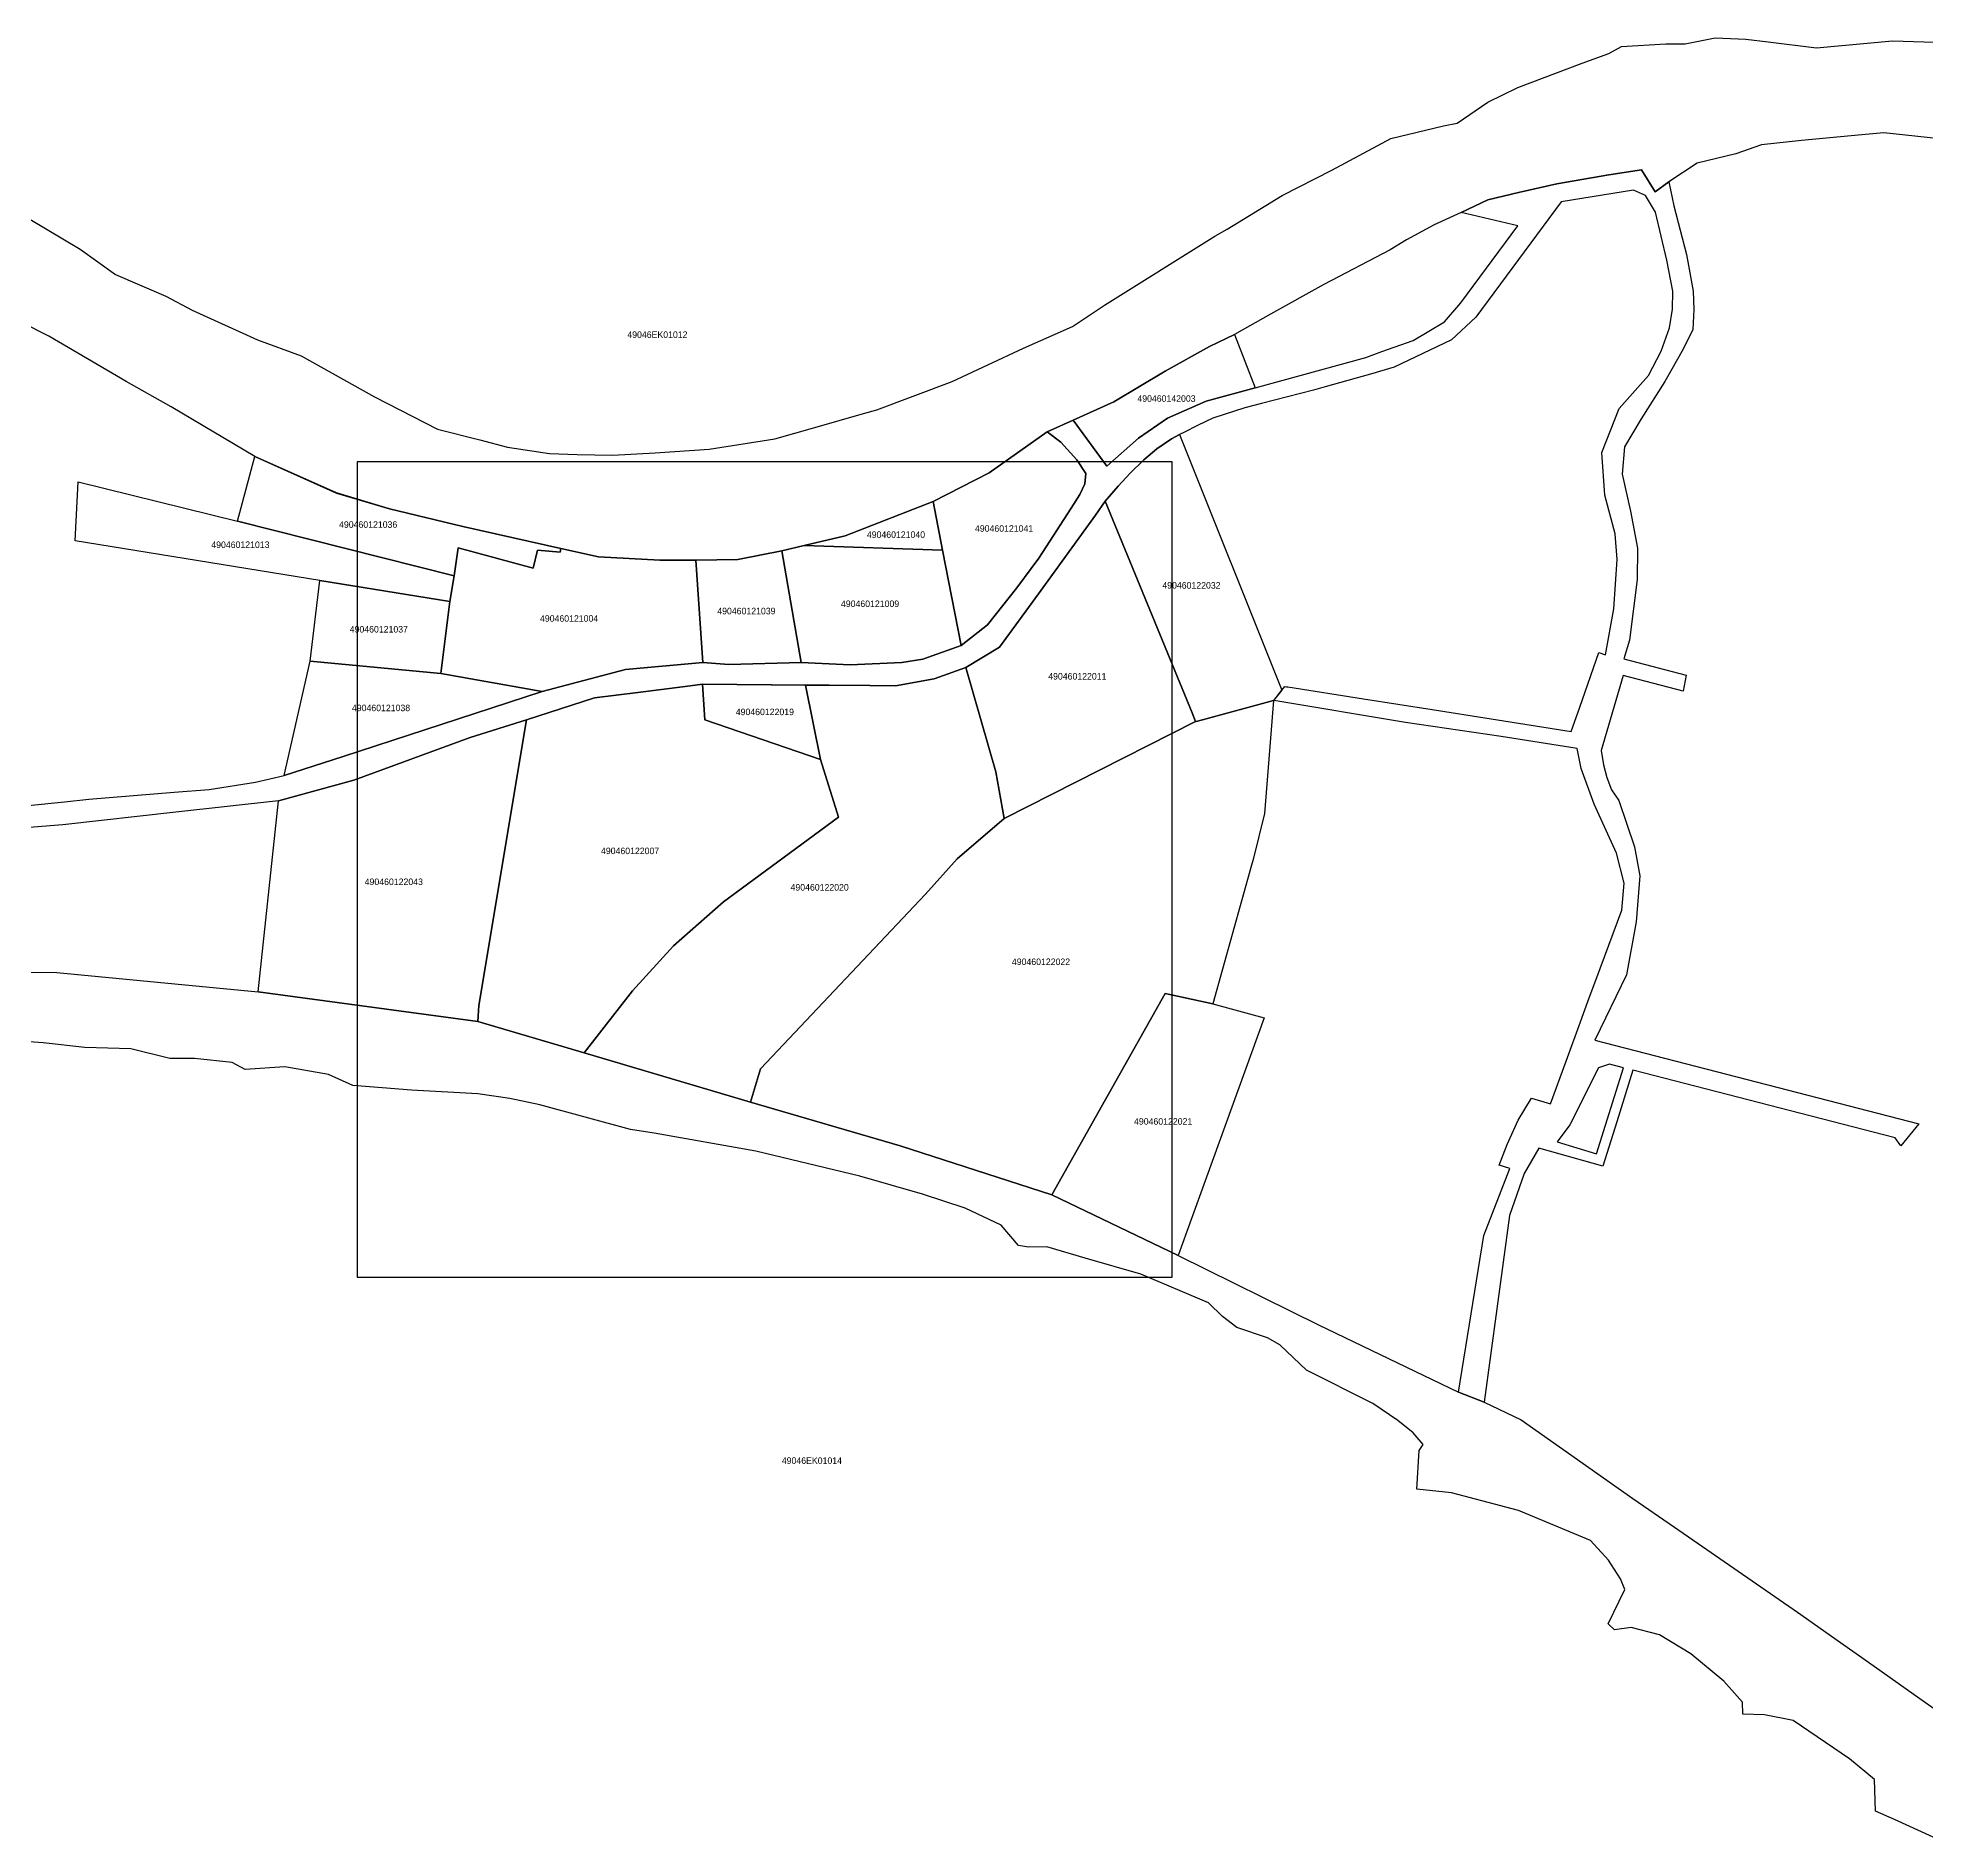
# Model space of a CAD drawing. Header units: metres. Extents: x 468751 to 471425, y 4451894 to 4452869.
# Drawn here: x 469952 to 470531, y 4452278 to 4452830 of the extents above; entities that cross this region are included whole.
import ezdxf
from ezdxf.enums import TextEntityAlignment as Align

# ---------------------------------------------------------------- set-up
doc = ezdxf.new("R2010")
doc.units = ezdxf.units.M
for name, color, linetype in [('BBOX', 1, 'Continuous'), ('KAEK', 7, 'Continuous'), ('PARCELS', 3, 'Continuous'), ('PARCELS_HOLES', 1, 'Continuous')]:
    doc.layers.add(name, color=color, linetype=linetype)

msp = doc.modelspace()

# ---------------------------------------------------------------- linework, layer by layer
at = {"layer": 'BBOX'}
msp.add_lwpolyline([(470050, 4452450), (470300, 4452450), (470300, 4452700), (470050, 4452700)], close=True, dxfattribs=at)
at = {"layer": 'PARCELS'}
for points in [[(469944.79, 4452777.29), (469965.09, 4452765.18), (469975.93, 4452757.43), (469991.31, 4452750.83), (469999.41, 4452746.51), (470019.48, 4452737.41), (470032.88, 4452732.49), (470055.36, 4452719.9), (470074.7, 4452710.03), (470087.63, 4452706.74), (470096.12, 4452704.49), (470109.02, 4452702.56), (470117.48, 4452702.28), (470128.3, 4452702.02), (470141.41, 4452702.8), (470157.97, 4452703.9), (470178.11, 4452707.08), (470190.37, 4452710.57), (470205.3, 4452714.82), (470209.43, 4452716), (470232.52, 4452724.64), (470254.36, 4452734.82), (470269.43, 4452741.51), (470279.27, 4452748.01), (470313.11, 4452769.18), (470316.82, 4452771.39), (470333.68, 4452781.67), (470348.94, 4452789.47), (470367.08, 4452799.18), (470383.22, 4452803.03), (470387.37, 4452803.84), (470396.83, 4452810.3), (470406.02, 4452814.76), (470425.69, 4452822.22), (470433.91, 4452825.22), (470437.8, 4452827.36), (470451.41, 4452828.18), (470457.3, 4452828.23), (470466.47, 4452830.05), (470475.91, 4452829.67), (470482.77, 4452828.76), (470497.58, 4452826.96), (470520.89, 4452829.16), (470537.01, 4452828.6)], [(470547.69, 4452797.76), (470518.2, 4452800.94), (470511.51, 4452800.29), (470492.97, 4452798.5), (470480.76, 4452797.23), (470472.84, 4452794.42), (470461.03, 4452791.58), (470452.35, 4452785.88), (470448.15, 4452782.79), (470443.96, 4452789.55), (470433.93, 4452788.01), (470417.93, 4452785.22), (470406.15, 4452782.61), (470396.76, 4452780.4), (470388.65, 4452776.45), (470380.35, 4452772.68), (470371.88, 4452768.04), (470366.86, 4452765.02), (470346.5, 4452754.39), (470330.16, 4452745.3), (470319.1, 4452739.1), (470311.48, 4452735.37), (470297.85, 4452727.81), (470282.07, 4452718.43), (470269.63, 4452712.82), (470261.6, 4452709.23), (470243.84, 4452696.67), (470226.65, 4452687.86), (470199.7, 4452677.36), (470187.09, 4452674.37), (470180.23, 4452672.75), (470166.8, 4452670.09), (470153.94, 4452669.88), (470153.07, 4452669.86), (470142.83, 4452669.86), (470124.01, 4452670.89), (470112.53, 4452673.47), (470082.49, 4452680.17), (470059.96, 4452685.57), (470043.7, 4452690.45), (470018.61, 4452701.63), (469993.01, 4452716.83), (469979.24, 4452724.63), (469955.44, 4452738.58), (469953.03, 4452739.8), (469939.64, 4452746.57)], [(469928.8, 4452592.59), (469960.32, 4452595.74), (469967.78, 4452596.6), (469993.93, 4452598.68), (470004.63, 4452599.57), (470018.9, 4452601.78), (470027.68, 4452603.84), (470045.78, 4452609.6), (470070.78, 4452617.79), (470106.72, 4452629.54), (470132.35, 4452636.28), (470156.01, 4452638.44), (470164.04, 4452637.83), (470186.2, 4452638.51), (470201.28, 4452637.73), (470217.04, 4452638.42), (470223.5, 4452639.49), (470235.32, 4452643.69), (470243.36, 4452650.05), (470252.38, 4452661.37), (470259.06, 4452670.42), (470269.03, 4452685.79), (470271.62, 4452689.95), (470273.22, 4452693.26), (470273.5, 4452696.43), (470270.71, 4452700.57), (470265.85, 4452706.03), (470261.6, 4452709.23), (470269.63, 4452712.82), (470279.92, 4452698.71), (470289.69, 4452707.24), (470298.5, 4452713.42), (470310.4, 4452718.65), (470325.44, 4452722.74), (470359.33, 4452731.96), (470364.31, 4452733.82), (470373.89, 4452737.2), (470383.53, 4452742.97), (470388.47, 4452748.79), (470406, 4452772.39), (470388.65, 4452776.45), (470396.76, 4452780.4), (470406.15, 4452782.61), (470417.93, 4452785.22), (470433.93, 4452788.01), (470443.96, 4452789.55), (470443.96, 4452789.55), (470448.15, 4452782.79), (470452.35, 4452785.88), (470453.88, 4452778.5), (470457.67, 4452763.59), (470459.77, 4452752.37), (470460.01, 4452746.77), (470459.67, 4452740.59), (470456.65, 4452734.52), (470451.1, 4452724.67), (470443.77, 4452713.18), (470438.72, 4452704.62), (470437.97, 4452696.24), (470440.52, 4452684.83), (470442.7, 4452673.49), (470442.54, 4452663.91), (470440.22, 4452645.28), (470438.46, 4452639.64), (470457.65, 4452634.56), (470456.71, 4452629.64), (470438.31, 4452634.52), (470431.52, 4452611.52), (470432.29, 4452607.09), (470433.3, 4452603.23), (470434.74, 4452599.46), (470436.98, 4452596.16), (470441.82, 4452581.98), (470443.44, 4452573.02), (470442.3, 4452558.97), (470439.35, 4452542.64), (470429.62, 4452522.61), (470528.99, 4452496.98), (470523.5, 4452490.2), (470521.72, 4452492.69), (470441.27, 4452513.42), (470436.35, 4452497.63), (470432.05, 4452484.03), (470412.4, 4452489.54), (470407.93, 4452481.79), (470403.48, 4452468.89), (470395.67, 4452411.67), (470387.77, 4452414.7), (470395.52, 4452462.79), (470403.5, 4452483.29), (470400.24, 4452484.27), (470402.73, 4452490.62), (470406.11, 4452498.09), (470410.23, 4452504.88), (470415.99, 4452503.17), (470420.86, 4452516.19), (470425.23, 4452528.29), (470427.51, 4452534.5), (470431.28, 4452544.67), (470437.86, 4452562.47), (470438.62, 4452570.77), (470436.29, 4452579.97), (470429.37, 4452595.04), (470425.38, 4452606.01), (470424.2, 4452612.1), (470400.92, 4452615.75), (470371.56, 4452620.02), (470331.12, 4452626.86), (470333.61, 4452629.94), (470334.57, 4452631.13), (470335.04, 4452631.05), (470335.44, 4452630.98), (470358.61, 4452627.34), (470379.7, 4452624.02), (470397.81, 4452621.17), (470422.38, 4452617.31), (470424.98, 4452624.74), (470430.86, 4452641.52), (470432.88, 4452640.84), (470435.47, 4452654.9), (470436.41, 4452670.07), (470435.8, 4452677.94), (470432.64, 4452689.74), (470431.77, 4452702.82), (470437.08, 4452716.37), (470446.07, 4452726.49), (470449.91, 4452733.94), (470452.47, 4452741.08), (470453.44, 4452746.81), (470453.55, 4452752.37), (470451.68, 4452761.8), (470448.23, 4452776.6), (470445.14, 4452781.69), (470441.51, 4452783.32), (470419.26, 4452779.74), (470393.11, 4452744.36), (470385.66, 4452737.45), (470368.02, 4452729.06), (470360.78, 4452726.92), (470346.9, 4452723.03), (470343.3, 4452722), (470327.42, 4452717.85), (470322.31, 4452716.53), (470312.47, 4452713.43), (470307.77, 4452711.16), (470303.72, 4452709.14), (470302.27, 4452708.41), (470299.75, 4452707.09), (470295.33, 4452704.02), (470291.32, 4452700.59), (470287.13, 4452696.54), (470283.45, 4452692.55), (470279.42, 4452687.92), (470276.46, 4452683.66), (470258.94, 4452659.56), (470247.03, 4452643.18), (470236.67, 4452636.96), (470226.97, 4452633.43), (470215.16, 4452631.3), (470207.28, 4452631.43), (470194.77, 4452631.49), (470187.59, 4452631.5), (470155.93, 4452631.8), (470150.58, 4452631.12), (470136.14, 4452629.28), (470122.85, 4452627.59), (470101.94, 4452620.87), (470084.74, 4452615.43), (470049.04, 4452602.42), (470025.9, 4452596.03), (469994.47, 4452592.55), (469959.76, 4452588.72), (469930.08, 4452586.31)], [(469927.35, 4452543.59), (469957.96, 4452543.36), (470019.67, 4452537.5), (470087.05, 4452528.34), (470119.66, 4452518.72), (470170.64, 4452503.68), (470216.59, 4452490.21), (470263.07, 4452475.19), (470301.87, 4452456.63), (470344.9, 4452435.31), (470387.77, 4452414.7), (470395.67, 4452411.67), (470406.97, 4452406.24), (470427.75, 4452391.65), (470441.3, 4452382.1), (470454.04, 4452373.27), (470491.76, 4452347.21), (470503.17, 4452339.18), (470515.23, 4452330.69), (470527.53, 4452322.04), (470544.23, 4452310.22)], [(470533.36, 4452278.22), (470521.5, 4452283.63), (470515.73, 4452286.2), (470515.37, 4452295.96), (470507.75, 4452302.29), (470490.42, 4452314.05), (470481.6, 4452315.78), (470475.01, 4452315.96), (470474.92, 4452319.65), (470469.18, 4452326.08), (470459.04, 4452334.44), (470449.47, 4452340.32), (470440.72, 4452342.53), (470435.59, 4452341.83), (470433.69, 4452343.64), (470438.83, 4452354.16), (470437.49, 4452357.42), (470433.77, 4452363.21), (470428.23, 4452369.23), (470406.22, 4452378.4), (470385.66, 4452383.84), (470375.05, 4452385.01), (470375.77, 4452396.86), (470376.91, 4452398.65), (470373.93, 4452402.25), (470369.15, 4452406.05), (470361.54, 4452411.25), (470341.21, 4452421.41), (470333.02, 4452429.19), (470329.26, 4452431.32), (470319.85, 4452434.5), (470315.44, 4452437.94), (470311.17, 4452442.12), (470290.42, 4452450.88), (470273.33, 4452455.75), (470261.5, 4452459.23), (470255.93, 4452459.13), (470252.81, 4452459.73), (470247.54, 4452465.95), (470236.49, 4452471.1), (470223.39, 4452475.4), (470204.22, 4452480.9), (470172.25, 4452488.57), (470141.1, 4452494.13), (470133.84, 4452495.22), (470106.05, 4452502.82), (470096.84, 4452504.73), (470087, 4452506.18), (470066.74, 4452507.27), (470048.69, 4452508.75), (470041.27, 4452512.1), (470027.85, 4452514.43), (470015.73, 4452513.66), (470011.7, 4452515.78), (470000.17, 4452516.98), (469992.55, 4452517.01), (469980.6, 4452519.95), (469966.56, 4452520.43), (469953.69, 4452521.88), (469939.57, 4452522.84)]]:
    msp.add_lwpolyline(points, dxfattribs=at)
for points in [[(470325.44, 4452722.74), (470310.4, 4452718.65), (470298.5, 4452713.42), (470289.69, 4452707.24), (470279.92, 4452698.7), (470269.63, 4452712.82), (470282.07, 4452718.42), (470297.85, 4452727.81), (470311.48, 4452735.37), (470319.1, 4452739.1), (470325.44, 4452722.74)], [(470271.62, 4452689.94), (470269.03, 4452685.79), (470259.06, 4452670.42), (470252.38, 4452661.37), (470243.36, 4452650.05), (470235.32, 4452643.69), (470229.59, 4452672.87), (470226.65, 4452687.86), (470243.84, 4452696.67), (470261.6, 4452709.23), (470265.85, 4452706.03), (470270.71, 4452700.57), (470273.5, 4452696.43), (470273.21, 4452693.26), (470271.62, 4452689.94)], [(470302.27, 4452708.41), (470333.61, 4452629.94), (470331.11, 4452626.85), (470309.25, 4452620.93), (470307.37, 4452620.42), (470307.14, 4452620.36), (470306.15, 4452623.03), (470279.42, 4452687.92), (470283.45, 4452692.55), (470287.13, 4452696.53), (470291.32, 4452700.59), (470295.33, 4452704.02), (470299.75, 4452707.08), (470302.27, 4452708.41)], [(470079.82, 4452665.01), (470013.29, 4452681.8), (470018.61, 4452701.63), (470043.7, 4452690.44), (470059.96, 4452685.57), (470082.49, 4452680.17), (470112.53, 4452673.47), (470112.34, 4452672.31), (470105.3, 4452672.93), (470104.04, 4452667.42), (470081, 4452673.62), (470079.82, 4452665.01)], [(470078.45, 4452657.15), (470038.56, 4452663.62), (469963.59, 4452675.77), (469964.42, 4452693.9), (470013.29, 4452681.8), (470079.82, 4452665.01), (470078.45, 4452657.15)], [(470226.65, 4452687.86), (470229.59, 4452672.87), (470187.09, 4452674.37), (470199.7, 4452677.36), (470226.65, 4452687.86)], [(470247.03, 4452643.17), (470258.94, 4452659.56), (470276.46, 4452683.66), (470279.42, 4452687.92), (470306.15, 4452623.03), (470307.14, 4452620.36), (470248.46, 4452590.63), (470245.87, 4452604.92), (470236.67, 4452636.96), (470247.03, 4452643.17)], [(470153.94, 4452669.87), (470156.01, 4452638.44), (470132.35, 4452636.28), (470106.72, 4452629.54), (470075.7, 4452635.14), (470078.45, 4452657.15), (470079.82, 4452665.01), (470081, 4452673.62), (470104.04, 4452667.42), (470105.3, 4452672.93), (470112.34, 4452672.31), (470112.53, 4452673.47), (470124.01, 4452670.88), (470142.83, 4452669.85), (470153.07, 4452669.86), (470153.94, 4452669.87)], [(470156.01, 4452638.44), (470153.94, 4452669.87), (470166.8, 4452670.09), (470180.23, 4452672.75), (470186.2, 4452638.51), (470164.04, 4452637.83), (470156.01, 4452638.44)], [(470187.09, 4452674.37), (470229.59, 4452672.87), (470235.32, 4452643.69), (470223.5, 4452639.49), (470217.04, 4452638.42), (470201.28, 4452637.73), (470186.2, 4452638.51), (470180.23, 4452672.75), (470187.09, 4452674.37)], [(470035.63, 4452638.83), (470038.56, 4452663.62), (470078.45, 4452657.15), (470075.7, 4452635.14), (470035.63, 4452638.83)], [(470075.7, 4452635.14), (470106.72, 4452629.54), (470070.78, 4452617.79), (470045.78, 4452609.6), (470027.68, 4452603.84), (470035.63, 4452638.83), (470075.7, 4452635.14)], [(470119.66, 4452518.72), (470134.48, 4452537.76), (470147.06, 4452551.58), (470162.41, 4452565.06), (470197.65, 4452591.07), (470192.15, 4452608.75), (470187.58, 4452631.5), (470194.77, 4452631.49), (470207.28, 4452631.43), (470215.16, 4452631.3), (470226.97, 4452633.43), (470236.67, 4452636.96), (470245.87, 4452604.92), (470248.46, 4452590.63), (470234.02, 4452578.28), (470224.34, 4452567.42), (470173.78, 4452513.81), (470170.64, 4452503.68), (470119.66, 4452518.72)], [(470087.05, 4452528.34), (470087.32, 4452533.28), (470101.94, 4452620.87), (470122.85, 4452627.59), (470136.14, 4452629.28), (470150.58, 4452631.12), (470155.93, 4452631.8), (470156.69, 4452620.92), (470192.15, 4452608.75), (470197.65, 4452591.07), (470162.41, 4452565.06), (470147.06, 4452551.58), (470134.48, 4452537.76), (470119.66, 4452518.72), (470087.05, 4452528.34)], [(470192.15, 4452608.75), (470156.69, 4452620.92), (470155.93, 4452631.8), (470187.58, 4452631.5), (470192.15, 4452608.75)], [(470248.46, 4452590.63), (470307.14, 4452620.36), (470307.37, 4452620.42), (470309.25, 4452620.93), (470331.11, 4452626.85), (470328.28, 4452592.21), (470324.78, 4452578.1), (470324.35, 4452576.36), (470312.43, 4452533.79), (470297.81, 4452536.96), (470263.07, 4452475.18), (470216.58, 4452490.21), (470170.64, 4452503.68), (470173.78, 4452513.81), (470224.34, 4452567.42), (470234.02, 4452578.28), (470248.46, 4452590.63)], [(470101.94, 4452620.87), (470087.32, 4452533.28), (470087.05, 4452528.34), (470019.67, 4452537.5), (470020.18, 4452542.31), (470025.9, 4452596.03), (470049.04, 4452602.42), (470084.74, 4452615.43), (470101.94, 4452620.87)], [(470328.19, 4452529.54), (470304.52, 4452463.97), (470301.87, 4452456.63), (470263.07, 4452475.18), (470297.81, 4452536.96), (470312.43, 4452533.79), (470328.19, 4452529.54)]]:
    msp.add_lwpolyline(points, close=True, dxfattribs=at)
at = {"layer": 'PARCELS_HOLES'}
msp.add_lwpolyline([(470438.44, 4452514.17), (470434.08, 4452515.3), (470430.76, 4452514.14), (470421.91, 4452496.65), (470418.04, 4452491.44), (470430.09, 4452487.76), (470438.44, 4452514.17)], close=True, dxfattribs=at)

# ---------------------------------------------------------------- texts
at = {"layer": 'KAEK'}
for s, p in [('49046ΕΚ01012', (470142.12, 4452739)), ('490460142003', (470298.24, 4452719.41)), ('490460121036', (470053.41, 4452680.77)), ('490460121013', (470014.23, 4452674.58)), ('490460121040', (470215.28, 4452677.68)), ('490460121041', (470248.43, 4452679.56)), ('490460122032', (470305.9, 4452662.12)), ('490460121004', (470115.03, 4452651.97)), ('490460121039', (470169.4, 4452654.25)), ('490460121009', (470207.33, 4452656.48)), ('490460121037', (470056.68, 4452648.66)), ('490460122011', (470270.9, 4452634.23)), ('490460121038', (470057.35, 4452624.54)), ('490460122019', (470175.07, 4452623.32)), ('490460122007', (470133.74, 4452580.7)), ('490460122043', (470061.27, 4452571.22)), ('490460122020', (470191.87, 4452569.52)), ('490460122022', (470259.76, 4452546.69)), ('490460122021', (470297.22, 4452497.73)), ('49046ΕΚ01014', (470189.5, 4452393.71))]:
    msp.add_text(s, height=2, dxfattribs=at).set_placement(p, align=Align.MIDDLE_CENTER)

doc.saveas('drawing.dxf')
